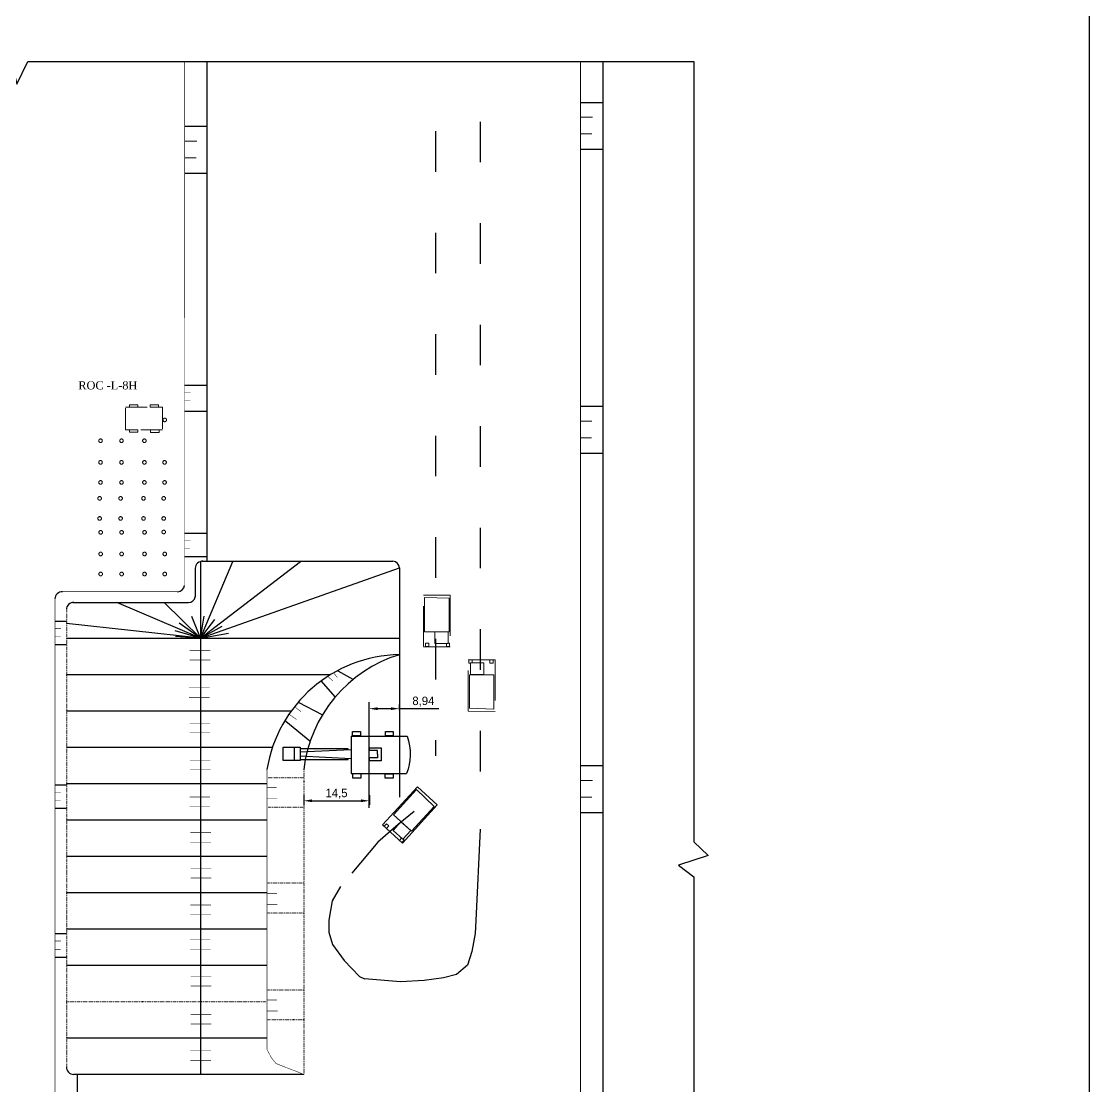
# Model space of a CAD drawing. Header units: millimetres. Extents: x 1846 to 3788, y 252 to 1083.
# Drawn here: x 2099.1 to 2414.7, y 532.7 to 847.5 of the extents above; entities that cross this region are included whole.
import ezdxf

# ---------------------------------------------------------------- set-up
doc = ezdxf.new("R2010")
doc.units = ezdxf.units.MM
for name, pattern in [('ACAD_ISO03W100', [30, 12, -18]), ('BORDER2', [22.225, 6.35, -3.175, 6.35, -3.175, 0, -3.175]), ('DOT', [0.25, 0, -0.25])]:
    doc.linetypes.add(name, pattern=pattern)
doc.dimstyles.new('ISO-25', dxfattribs={"dimtxt": 2.5, "dimasz": 2.5, "dimexe": 1.25, "dimexo": 0.625, "dimtad": 1, "dimtxsty": 'Standard', "dimcen": 2.5, "dimadec": 0, "dimazin": 0, "dimtfac": 1, "dimtmove": 0, "dimatfit": 3, "dimfxl": 1, "dimarcsym": 0})

# ---------------------------------------------------------------- blocks, each defined once
blk = doc.blocks.new('A$C09911825')
at = {"color": 7}
for p, q in [((6.341, 3.928), (11.56, 3.928)), ((6.341, 3.928), (6.341, 0.451)), ((1.012, 2.861), (1.012, 1.632)), ((1.564, 2.445), (6.354, 2.68)), ((1.564, 2.072), (6.354, 1.838)), ((1.574, 2.784), (6.025, 2.784)), ((6.025, 2.784), (6.025, 2.648)), ((8.031, 2.845), (9.152, 2.845)), ((8.031, 2.845), (8.031, 2.574)), ((8.8, 2.574), (8.031, 2.574)), ((8.8, 2.234), (8.8, 2.574)), ((8.8, 2.234), (8.8, 1.893)), ((9.152, 2.845), (9.152, 1.621)), ((1.583, 1.754), (6.05, 1.754)), ((6.05, 1.754), (6.05, 1.847)), ((8.8, 1.893), (8.015, 1.893)), ((8.015, 1.893), (8.015, 1.628)), ((9.152, 1.621), (8.015, 1.628)), ((6.341, 0.451), (11.492, 0.451))]:
    blk.add_line(p, q, dxfattribs=at)
for points in [[(6.471, 4.366), (7.202, 4.366), (7.202, 3.947), (6.471, 3.947)], [(9.538, 4.358), (10.269, 4.358), (10.269, 3.939), (9.538, 3.939)], [(0, 2.892), (1.569, 2.892), (1.569, 1.653), (0, 1.653)], [(6.498, 0.436), (7.229, 0.436), (7.229, 0.017), (6.498, 0.017)], [(9.516, 0.419), (10.247, 0.419), (10.247, 0), (9.516, 0)]]:
    blk.add_lwpolyline(points, close=True, dxfattribs=at)
blk.add_lwpolyline([(11.56, 3.928), (11.691, 3.48), (11.784, 3.028), (11.838, 2.577), (11.852, 2.13), (11.825, 1.69), (11.757, 1.262), (11.646, 0.847), (11.492, 0.451)], dxfattribs=at)
blk = doc.blocks.new('*D70')
at = {"color": 0, "lineweight": -2}
for p, q in [((2182.46, 618.83), (2182.46, 615.9)), ((2201.87, 618.83), (2201.87, 615.9)), ((2184.96, 617.15), (2199.37, 617.15))]:
    blk.add_line(p, q, dxfattribs=at)
at = {"color": 0}
for points in [[(2184.96, 617.56), (2184.96, 616.73), (2182.46, 617.15)], [(2199.37, 617.56), (2199.37, 616.73), (2201.87, 617.15)]]:
    blk.add_solid(points, dxfattribs=at)
at = {"layer": 'Defpoints', "color": 0}
for p in [(2182.46, 619.46), (2201.87, 619.46), (2201.87, 617.15)]:
    blk.add_point(p, dxfattribs=at)
at = {"color": 0, "insert": (2192.16, 619.23), "char_height": 2.5, "attachment_point": 5}
blk.add_mtext('14,5', dxfattribs=at)
blk = doc.blocks.new('*D71')
at = {"color": 0, "lineweight": -2}
for p, q in [((2201.8, 643.93), (2201.8, 645.62)), ((2204.3, 644.37), (2208.24, 644.37)), ((2210.74, 643.93), (2210.74, 645.62)), ((2210.74, 644.37), (2222.41, 644.37))]:
    blk.add_line(p, q, dxfattribs=at)
at = {"color": 0}
for points in [[(2204.3, 644.78), (2204.3, 643.95), (2201.8, 644.37)], [(2208.24, 644.78), (2208.24, 643.95), (2210.74, 644.37)]]:
    blk.add_solid(points, dxfattribs=at)
at = {"layer": 'Defpoints', "color": 0}
for p in [(2210.74, 644.37), (2201.8, 643.31), (2210.74, 643.31)]:
    blk.add_point(p, dxfattribs=at)
at = {"color": 0, "insert": (2217.82, 646.45), "char_height": 2.5, "attachment_point": 5}
blk.add_mtext('8,94', dxfattribs=at)

msp = doc.modelspace()

# ---------------------------------------------------------------- linework, layer by layer
at = {"color": 7}
msp.add_line((2270.857, 835.654), (2270.857, 346.159), dxfattribs=at)
at = {"color": 7, "linetype": 'ACAD_ISO03W100', "lineweight": 9}
for p, q in [((2217.851, 677.951), (2225.774, 677.88)), ((2217.851, 662.695), (2217.851, 677.951)), ((2218.2, 677.244), (2225.44, 677.032)), ((2218.2, 667.096), (2218.2, 677.244)), ((2225.44, 677.032), (2225.44, 667.096)), ((2225.774, 677.88), (2225.774, 662.695)), ((2225.44, 667.096), (2218.2, 667.096)), ((2221.226, 667.043), (2225.12, 667.043)), ((2221.226, 663.582), (2221.226, 667.043)), ((2225.12, 667.043), (2225.12, 663.582)), ((2219.413, 663.728), (2218.448, 663.728)), ((2218.448, 663.728), (2218.448, 662.723)), ((2219.413, 662.723), (2219.413, 663.728)), ((2225.12, 663.582), (2221.226, 663.582)), ((2224.612, 662.697), (2224.612, 663.581)), ((2225.123, 663.682), (2225.579, 663.682)), ((2225.579, 663.682), (2225.579, 662.697)), ((2225.765, 662.662), (2217.842, 662.662)), ((2218.448, 662.723), (2219.413, 662.723)), ((2225.579, 662.697), (2224.612, 662.697)), ((2231.101, 643.627), (2231.101, 658.812)), ((2231.101, 658.812), (2239.024, 658.812)), ((2231.296, 657.825), (2231.296, 658.81)), ((2231.296, 658.81), (2232.263, 658.81)), ((2231.752, 657.825), (2231.296, 657.825)), ((2231.755, 654.464), (2231.755, 657.925)), ((2231.755, 657.925), (2235.649, 657.925)), ((2232.263, 658.81), (2232.263, 657.926)), ((2235.649, 657.925), (2235.649, 654.464)), ((2238.427, 658.784), (2237.462, 658.784)), ((2237.462, 658.784), (2237.462, 657.779)), ((2237.462, 657.779), (2238.427, 657.779)), ((2238.427, 657.779), (2238.427, 658.784)), ((2239.024, 658.812), (2239.024, 643.556)), ((2231.435, 644.475), (2231.435, 654.411)), ((2231.435, 654.411), (2238.675, 654.411)), ((2235.649, 654.464), (2231.755, 654.464)), ((2238.675, 654.411), (2238.675, 644.263)), ((2238.675, 644.263), (2231.435, 644.475)), ((2239.024, 643.556), (2231.101, 643.627))]:
    msp.add_line(p, q, dxfattribs=at)
at = {"color": 7, "linetype": 'ByBlock', "lineweight": 9}
for p, q in [((2210.786, 605.448), (2211.381, 606.103)), ((2211.499, 604.797), (2210.784, 605.448)), ((2212.163, 605.527), (2211.499, 604.797)), ((2211.826, 605.833), (2212.163, 605.527))]:
    msp.add_line(p, q, dxfattribs=at)
at = {"color": 7}
for points in [[(2414.659, 252.19), (2414.659, 252.19), (2414.659, 1083.19)], [(2089.861, 835.656), (2094.488, 842.001), (2097.695, 828.947), (2100.939, 835.679)], [(2100.939, 835.679), (2147.31, 835.654)], [(2147.31, 835.654), (2297.774, 835.654)], [(2153.832, 835.654), (2153.832, 687.948)], [(2297.774, 835.654), (2297.702, 605.056)], [(2264.335, 823.562), (2270.857, 823.562)], [(2147.403, 816.493), (2153.925, 816.493)], [(2264.335, 809.726), (2270.857, 809.726)], [(2147.403, 802.657), (2153.925, 802.657)], [(2147.307, 740.006), (2153.877, 740.006)], [(2147.202, 732.308), (2153.732, 732.308)], [(2264.175, 733.727), (2270.698, 733.727)], [(2264.175, 719.89), (2270.698, 719.89)], [(2147.232, 696.265), (2153.802, 696.265)], [(2147.232, 689.347), (2153.802, 689.347)], [(2151.957, 665.191), (2181.545, 687.895)], [(2151.957, 665.191), (2161.533, 687.895)], [(2151.957, 687.857), (2151.957, 536.26)], [(2151.957, 665.191), (2210.762, 685.95)], [(2152.483, 687.947), (2208.836, 687.945)], [(2210.762, 685.95), (2210.74, 660.33)], [(2114.263, 675.726), (2148.473, 675.726)], [(2151.957, 665.191), (2127.264, 675.727)], [(2151.957, 665.191), (2141.21, 675.727)], [(2108.975, 670.225), (2112.349, 670.225)], [(2151.957, 665.191), (2112.35, 669.53)], [(2151.957, 665.191), (2145.69, 669.611)], [(2151.957, 665.191), (2149.413, 671.614)], [(2151.957, 665.191), (2153.039, 671.71)], [(2151.957, 665.191), (2156.189, 670.756)], [(2151.957, 665.191), (2144.45, 667.416)], [(2151.957, 665.191), (2158.384, 668.752)], [(2151.957, 665.191), (2160.292, 666.653)], [(2108.975, 663.307), (2112.349, 663.307)], [(2112.413, 665.191), (2210.757, 665.191)], [(2151.957, 665.191), (2144.55, 665.651)], [(2151.957, 665.191), (2151.957, 665.191)], [(2151.957, 665.191), (2151.957, 665.191)], [(2210.801, 660.265), (2210.801, 618.224)], [(2112.413, 654.451), (2190.421, 654.451)], [(2192.511, 655.537), (2197.004, 653.07)], [(2187.488, 652.629), (2191.717, 647.784)], [(2180.879, 646.273), (2188.017, 642.574)], [(2201.825, 615.077), (2201.825, 646.314)], [(2112.406, 643.711), (2178.652, 643.711)], [(2177.178, 640.724), (2184.316, 634.821)], [(2112.406, 632.971), (2173.354, 632.971)], [(2264.295, 627.528), (2270.817, 627.528)], [(2108.969, 621.892), (2112.355, 621.892)], [(2112.352, 622.231), (2171.581, 622.231)], [(2108.969, 614.974), (2112.355, 614.974)], [(2264.295, 613.692), (2270.817, 613.692)], [(2112.402, 611.491), (2171.53, 611.491)], [(2234.642, 608.762), (2233.276, 581.787), (2233.115, 577.908), (2232.145, 572.574), (2230.851, 568.533), (2227.618, 565.786), (2223.738, 564.816), (2218.079, 564.008), (2211.093, 563.624), (2200.457, 564.493)], [(2297.702, 605.056), (2301.98, 600.932), (2293.158, 598.147), (2297.702, 594.667)], [(2112.379, 600.751), (2171.605, 600.751)], [(2297.702, 594.667), (2297.72, 346.209)], [(2193.301, 591.788), (2190.845, 587.564), (2189.862, 581.868), (2189.862, 578.332), (2190.943, 574.698), (2194.382, 569.983), (2198.961, 565.212), (2198.961, 565.212), (2200.457, 564.493), (2200.457, 564.493), (2200.457, 564.493), (2200.457, 564.493), (2200.457, 564.493)], [(2112.379, 590.011), (2171.605, 590.011)], [(2109.005, 577.874), (2112.353, 577.874)], [(2112.349, 579.271), (2171.605, 579.271)], [(2109.005, 570.956), (2112.344, 570.956)], [(2112.355, 568.531), (2171.605, 568.531)], [(2112.42, 547.051), (2171.626, 547.051)], [(2182.477, 536.239), (2114.458, 536.294)], [(2115.553, 536.293), (2115.553, 346.45)]]:
    msp.add_lwpolyline(points, dxfattribs=at)
for points, const_width in [([(2147.235, 680.811), (2147.31, 835.654)], 0.15), ([(2264.221, 835.654), (2264.221, 346.159)], 0.3), ([(2264.335, 819.183), (2267.838, 819.183)], 0.3), ([(2264.335, 814.279), (2267.663, 814.279)], 0.3), ([(2147.403, 812.114), (2150.906, 812.114)], 0.3), ([(2147.403, 807.21), (2150.731, 807.21)], 0.3), ([(2147.307, 737.817), (2149.059, 737.817)], 0.15), ([(2147.307, 735.365), (2148.971, 735.365)], 0.15), ([(2264.175, 729.348), (2267.679, 729.348)], 0.3), ([(2264.175, 724.444), (2267.504, 724.444)], 0.3), ([(2147.232, 694.076), (2148.984, 694.076)], 0.15), ([(2147.232, 691.624), (2148.896, 691.624)], 0.15), ([(2108.973, 676.834), (2108.991, 677.046), (2109.036, 677.328), (2109.164, 677.675), (2109.344, 678.009), (2109.479, 678.189), (2109.698, 678.401), (2109.929, 678.581), (2110.218, 678.742), (2110.501, 678.851), (2110.854, 678.922), (2111.195, 678.941), (2111.452, 678.941)], 0.15), ([(2145.26, 678.943), (2111.195, 678.94)], 0.15), ([(2145.236, 678.942), (2145.408, 678.964), (2145.673, 679.014), (2145.873, 679.078), (2146.131, 679.207), (2146.346, 679.336), (2146.636, 679.587), (2146.786, 679.743), (2146.937, 679.979), (2147.073, 680.231), (2147.184, 680.547), (2147.234, 680.829), (2147.234, 680.829)], 0.15), ([(2108.973, 676.834), (2108.968, 346.45)], 0.15), ([(2108.975, 668.036), (2110.727, 668.036)], 0.15), ([(2108.975, 665.584), (2110.64, 665.584)], 0.15), ([(2148.781, 661.596), (2154.876, 661.596)], 0.15), ([(2171.6, 626.389), (2172.323, 629.791), (2173.028, 632.364), (2174.297, 635.852), (2175.777, 638.883), (2177.152, 641.35), (2178.914, 643.922), (2181.276, 646.777), (2183.814, 649.42), (2185.717, 651.102), (2188.537, 653.216), (2191.287, 654.943), (2194.248, 656.529), (2195.787, 657.18), (2197.24, 657.75), (2198.354, 658.144), (2199.794, 658.619), (2201.043, 658.999), (2202.768, 659.393), (2204.371, 659.705), (2205.797, 659.95), (2207.968, 660.194), (2209.516, 660.276), (2210.74, 660.33)], 0.15), ([(2148.788, 658.76), (2154.883, 658.76)], 0.15), ([(2189.691, 653.849), (2191.101, 652.528)], 0.15), ([(2191.277, 654.995), (2192.422, 653.585)], 0.15), ([(2148.565, 650.533), (2154.66, 650.533)], 0.15), ([(2148.572, 647.696), (2154.667, 647.696)], 0.15), ([(2179.822, 644.952), (2181.672, 643.454)], 0.15), ([(2178.236, 642.662), (2180.35, 641.164)], 0.15), ([(2148.727, 640.063), (2154.822, 640.063)], 0.15), ([(2148.734, 637.227), (2154.829, 637.227)], 0.15), ([(2148.835, 629.132), (2154.93, 629.132)], 0.15), ([(2148.842, 626.296), (2154.937, 626.296)], 0.15), ([(2171.6, 626.389), (2171.6, 543.659)], 0.15), ([(2264.295, 623.15), (2267.798, 623.15)], 0.3), ([(2108.969, 619.703), (2110.72, 619.703)], 0.15), ([(2108.969, 617.251), (2110.633, 617.251)], 0.15), ([(2148.727, 618.285), (2154.822, 618.285)], 0.15), ([(2148.734, 615.448), (2154.829, 615.448)], 0.15), ([(2264.295, 618.246), (2267.623, 618.246)], 0.3), ([(2148.943, 607.731), (2155.038, 607.731)], 0.15), ([(2148.95, 604.895), (2155.045, 604.895)], 0.15), ([(2149.051, 597.154), (2155.146, 597.154)], 0.15), ([(2149.058, 594.317), (2155.153, 594.317)], 0.15), ([(2148.943, 586.36), (2155.038, 586.36)], 0.15), ([(2148.95, 583.524), (2155.045, 583.524)], 0.15), ([(2109.005, 575.685), (2110.757, 575.685)], 0.15), ([(2148.835, 576.125), (2154.93, 576.125)], 0.15), ([(2109.005, 573.233), (2110.67, 573.233)], 0.15), ([(2148.842, 573.288), (2154.937, 573.288)], 0.15), ([(2149.105, 565.223), (2155.2, 565.223)], 0.15), ([(2149.112, 562.387), (2155.207, 562.387)], 0.15), ([(2149.051, 554.022), (2155.146, 554.022)], 0.15), ([(2149.058, 551.185), (2155.153, 551.185)], 0.15), ([(2148.935, 543.261), (2155.03, 543.261)], 0.15), ([(2171.6, 543.659), (2172.985, 541.088), (2174.322, 539.483), (2177.666, 538.146), (2180.876, 536.943), (2182.477, 536.239)], 0.15), ([(2148.943, 540.425), (2155.038, 540.425)], 0.15)]:
    msp.add_lwpolyline(points, dxfattribs=dict(at, const_width=const_width))
at = {"color": 7, "linetype": 'ACAD_ISO03W100'}
for points in [[(2234.642, 817.847), (2234.642, 608.762)], [(2221.449, 815.038), (2221.449, 630.389)], [(2150.448, 685.897), (2150.448, 677.401)], [(2215.101, 613.946), (2215.101, 613.946), (2210.387, 610.176), (2204.4, 604.935), (2193.301, 591.788)]]:
    msp.add_lwpolyline(points, dxfattribs=at)
at = {"color": 7, "linetype": 'BORDER2', "lineweight": 9}
for points in [[(2129.825, 733.441), (2140.712, 733.441), (2140.712, 726.801), (2129.825, 726.801)], [(2130.988, 733.478), (2133.491, 733.478), (2133.491, 734.178), (2130.988, 734.178)], [(2137.075, 733.478), (2139.578, 733.478), (2139.578, 734.178), (2137.075, 734.178)], [(2130.988, 726.061), (2133.491, 726.061), (2133.491, 726.76), (2130.988, 726.76)], [(2137.245, 726.039), (2139.748, 726.039), (2139.748, 726.739), (2137.245, 726.739)]]:
    msp.add_lwpolyline(points, close=True, dxfattribs=at)
at = {"color": 7, "linetype": 'DOT'}
for points in [[(2112.356, 673.743), (2112.352, 538.516)], [(2182.477, 626.393), (2182.477, 536.239)], [(2171.6, 624.036), (2182.477, 624.04)], [(2171.609, 615.244), (2182.523, 615.244)], [(2171.665, 592.847), (2182.542, 592.851)], [(2171.674, 584.055), (2182.588, 584.055)], [(2171.694, 561.311), (2182.571, 561.315)], [(2112.392, 557.791), (2171.588, 557.791)], [(2171.703, 552.52), (2182.617, 552.52)]]:
    msp.add_lwpolyline(points, dxfattribs=at)
at = {"color": 7, "linetype": 'DOT', "const_width": 0.15}
for points in [[(2171.625, 620.998), (2174.502, 620.998)], [(2171.625, 617.73), (2174.632, 617.73)], [(2171.69, 589.809), (2174.567, 589.809)], [(2171.69, 586.541), (2174.697, 586.541)], [(2171.719, 558.274), (2174.596, 558.274)], [(2171.719, 555.005), (2174.726, 555.005)]]:
    msp.add_lwpolyline(points, dxfattribs=at)
at = {"color": 7, "linetype": 'ByBlock', "lineweight": 9}
for points in [[(2216.047, 621.282), (2221.86, 615.9), (2211.644, 604.665), (2205.782, 609.995)], [(2215.829, 620.524), (2221.042, 615.497), (2214.358, 608.146), (2209.002, 613.016)], [(2206.243, 609.615), (2206.957, 608.966), (2207.633, 609.709), (2206.919, 610.358)], [(2211.204, 610.942), (2214.085, 608.322), (2211.757, 605.761), (2208.876, 608.381)]]:
    msp.add_lwpolyline(points, close=True, dxfattribs=at)
at = {"color": 7, "linetype": 'BORDER2', "lineweight": 9}
for centre in [(2141.414, 729.706), (2122.443, 723.559), (2128.636, 723.559), (2135.403, 723.559), (2122.443, 717.164), (2128.636, 717.164), (2135.403, 717.164), (2141.368, 717.164), (2122.443, 711.237), (2128.636, 711.237), (2135.403, 711.237), (2141.368, 711.237), (2122.181, 706.524), (2128.374, 706.524), (2135.142, 706.524), (2141.106, 706.524), (2122.181, 700.596), (2128.374, 700.596), (2135.142, 700.596), (2141.106, 700.596), (2122.489, 696.489), (2128.682, 696.489), (2135.449, 696.489), (2141.112, 696.584), (2122.489, 690.093), (2128.682, 690.093), (2135.449, 690.093), (2141.414, 690.093), (2122.489, 684.166), (2128.682, 684.166), (2135.449, 684.166), (2141.414, 684.166)]:
    msp.add_circle(centre, 0.53, dxfattribs=at)
at = {"color": 7}
for centre, radius, start, end in [((2152.575, 685.82), 2.128, 87.46452, 179.21986), ((2208.59, 685.781), 2.178, 4.45387, 83.53409), ((2145.081, 681.111), 2.175, 273.71985, 352.07831), ((2114.494, 673.596), 2.143, 87.86804, 179.05822), ((2148.321, 677.908), 2.187, 273.98468, 346.68376), ((2211.436, 619.989), 40.347, 90.9877, 170.87248), ((2222.641, 621.681), 40.439, 107.11445, 173.30919), ((2114.493, 538.436), 2.143, 177.86804, 269.05822)]:
    msp.add_arc(centre, radius, start, end, dxfattribs=at)
at = {"color": 7, "lineweight": 25}
msp.add_arc((2111.115, 676.798), 2.143, 87.86804, 179.05822, dxfattribs=at)

# ---------------------------------------------------------------- block references
at = {"color": 7, "linetype": 'ByBlock', "lineweight": 9, "xscale": 3.168000000000404, "yscale": 3.16800000000012, "zscale": 3.168000000000045}
msp.add_blockref('A$C09911825', (2176.404, 623.823), dxfattribs=at)

# ---------------------------------------------------------------- texts
at = {"color": 7, "linetype": 'BORDER2', "lineweight": 9, "insert": (2115.889, 741.126), "char_height": 2.4, "width": 22.63922, "attachment_point": 1}
msp.add_mtext('{\\fTimes New Roman|b0|i0|c0|p18;ROC -L-\\fTimes New Roman|b0|i0|c204|p18;8\\fTimes New Roman|b0|i0|c0|p18;H}', dxfattribs=at)

# ---------------------------------------------------------------- dimensions: what is measured, and where the dimension line sits
at = {"color": 7}
dim = msp.add_linear_dim(base=(2210.739, 644.368), p1=(2201.8, 643.307), p2=(2210.739, 643.307), dimstyle='ISO-25', dxfattribs=at)
dim.commit()
dim.dimension.update_dxf_attribs({"geometry": '*D71', "text_midpoint": (2217.822, 646.451)})
dim = msp.add_linear_dim(base=(2201.867, 617.146), p1=(2182.458, 619.456), p2=(2201.867, 619.456), text='14,5', dimstyle='ISO-25', dxfattribs=at)
dim.commit()
dim.dimension.update_dxf_attribs({"geometry": '*D70', "text_midpoint": (2192.163, 619.229)})

doc.saveas('drawing.dxf')
